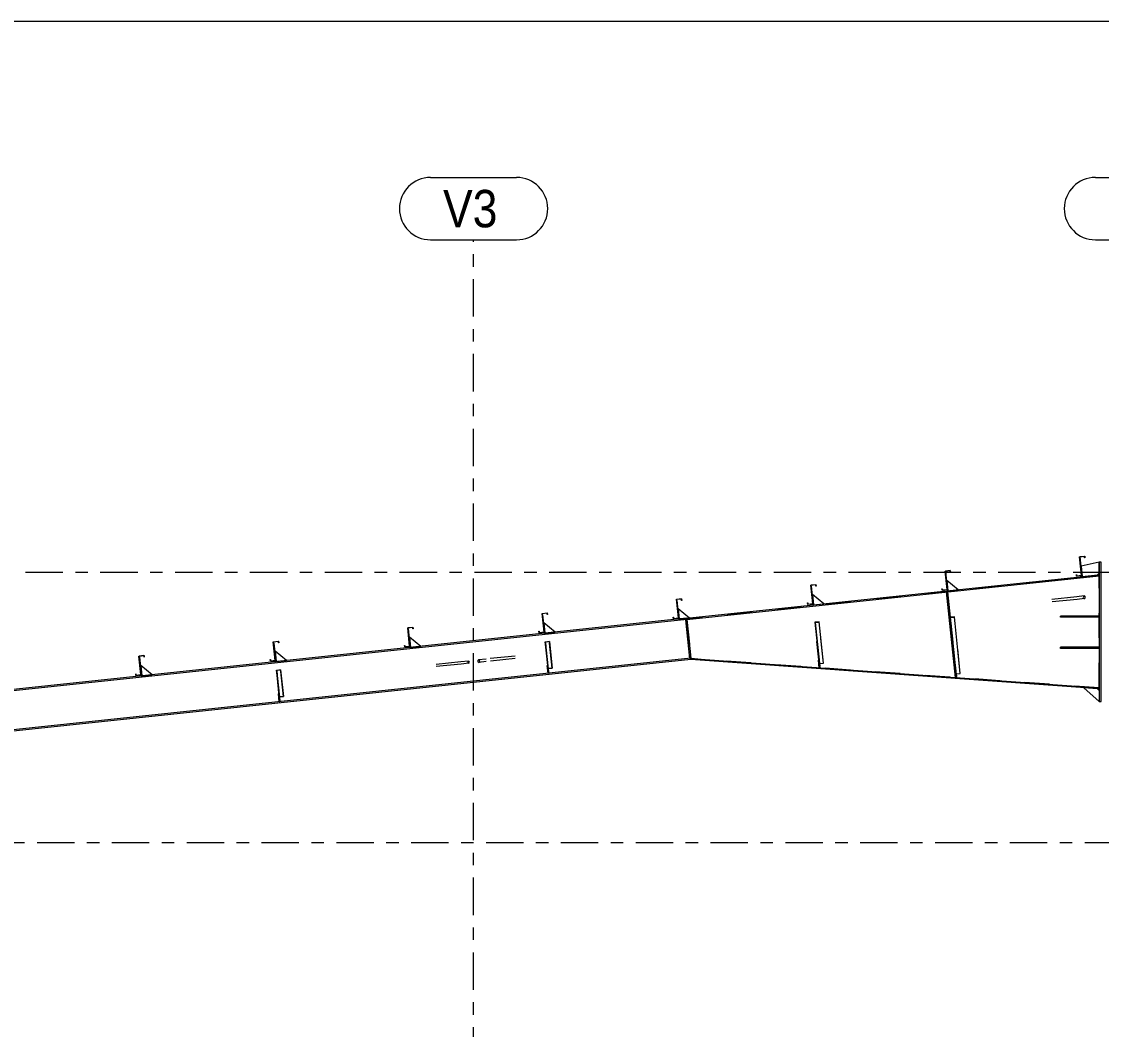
# Model space of a CAD drawing. Header units: millimetres. Extents: x -49 to 773, y -79 to 495.
# Drawn here: x 258.8 to 345.3, y 414.4 to 495.2 of the extents above; entities that cross this region are included whole.
import ezdxf

# ---------------------------------------------------------------- set-up
doc = ezdxf.new("R2010")
doc.units = ezdxf.units.MM
for name, pattern in [('XKITLINE00', [0]), ('XKITLINE02', [4, 2, -2]), ('XKITLINE03', [6, 3, -1, 1, -1])]:
    doc.linetypes.add(name, pattern=pattern)
for name, color, linetype, lineweight in [('DrawingSheet', 5, 'Continuous', 0), ('Part', 2, 'Continuous', 0), ('S-grid', 1, 'Continuous', 0)]:
    doc.layers.add(name, color=color, linetype=linetype, lineweight=lineweight)
doc.styles.add('ARIAL', font='ARIAL.TTF')

# ---------------------------------------------------------------- blocks, each defined once
blk = doc.blocks.new('*A324')
at = {"layer": 'Part'}
blk.add_hatch(color=3, dxfattribs=at).paths.add_polyline_path([(343.586, 452.305), (344, 452.349), (344.013, 452.224), (343.998, 452.223), (343.987, 452.332), (343.602, 452.292), (343.76, 450.798), (343.345, 450.754), (343.332, 450.879), (343.347, 450.88), (343.359, 450.771), (343.743, 450.811)], flags=17)
blk = doc.blocks.new('*A325')
at = {"layer": 'Part'}
blk.add_hatch(color=3, dxfattribs=at).paths.add_polyline_path([(343.586, 452.305), (344, 452.349), (344.013, 452.224), (343.998, 452.223), (343.987, 452.332), (343.602, 452.292), (343.76, 450.798), (343.345, 450.754), (343.332, 450.879), (343.347, 450.88), (343.359, 450.771), (343.743, 450.811)], flags=17)
blk = doc.blocks.new('*A330')
at = {"layer": 'Part'}
blk.add_hatch(color=3, dxfattribs=at).paths.add_polyline_path([(268.171, 444.35), (268.585, 444.394), (268.598, 444.27), (268.583, 444.268), (268.572, 444.378), (268.187, 444.337), (268.345, 442.844), (267.93, 442.8), (267.917, 442.924), (267.932, 442.926), (267.944, 442.816), (268.328, 442.857)], flags=17)
blk = doc.blocks.new('*A331')
at = {"layer": 'Part'}
blk.add_hatch(color=3, dxfattribs=at).paths.add_polyline_path([(279.199, 443.218), (279.53, 443.253), (279.532, 443.232), (279.217, 443.199), (279.259, 442.8), (279.243, 442.798)], flags=17)
blk = doc.blocks.new('*A332')
at = {"layer": 'Part'}
blk.add_hatch(color=3, dxfattribs=at).paths.add_polyline_path([(300.746, 445.491), (301.077, 445.526), (301.079, 445.505), (300.765, 445.471), (300.807, 445.072), (300.79, 445.071)], flags=17)
blk = doc.blocks.new('*A333')
at = {"layer": 'Part'}
blk.add_hatch(color=3, dxfattribs=at).paths.add_polyline_path([(332.812, 451.168), (333.226, 451.212), (333.24, 451.088), (333.225, 451.086), (333.213, 451.196), (332.829, 451.155), (332.986, 449.662), (332.572, 449.618), (332.559, 449.742), (332.574, 449.744), (332.585, 449.635), (332.97, 449.675)], flags=17)
blk = doc.blocks.new('*A334')
at = {"layer": 'Part'}
blk.add_hatch(color=3, dxfattribs=at).paths.add_polyline_path([(322.039, 450.032), (322.453, 450.076), (322.466, 449.952), (322.451, 449.95), (322.44, 450.059), (322.055, 450.019), (322.213, 448.525), (321.798, 448.482), (321.785, 448.606), (321.8, 448.608), (321.811, 448.498), (322.196, 448.539)], flags=17)
blk = doc.blocks.new('*A335')
at = {"layer": 'Part'}
blk.add_hatch(color=3, dxfattribs=at).paths.add_polyline_path([(332.812, 451.168), (333.226, 451.212), (333.24, 451.088), (333.225, 451.086), (333.213, 451.196), (332.829, 451.155), (332.986, 449.662), (332.572, 449.618), (332.559, 449.742), (332.574, 449.744), (332.585, 449.635), (332.97, 449.675)], flags=17)
blk = doc.blocks.new('*A336')
at = {"layer": 'Part'}
blk.add_hatch(color=3, dxfattribs=at).paths.add_polyline_path([(322.039, 450.032), (322.453, 450.076), (322.466, 449.952), (322.451, 449.95), (322.44, 450.059), (322.055, 450.019), (322.213, 448.525), (321.798, 448.482), (321.785, 448.606), (321.8, 448.608), (321.811, 448.498), (322.196, 448.539)], flags=17)
blk = doc.blocks.new('*A337')
at = {"layer": 'Part'}
blk.add_hatch(color=3, dxfattribs=at).paths.add_polyline_path([(333.218, 447.46), (333.55, 447.495), (333.553, 447.463), (333.238, 447.43), (333.303, 446.817), (333.286, 446.815)], flags=17)
blk = doc.blocks.new('*A338')
at = {"layer": 'Part'}
blk.add_hatch(color=3, dxfattribs=at).paths.add_polyline_path([(322.367, 447.057), (322.699, 447.091), (322.702, 447.065), (322.387, 447.032), (322.439, 446.537), (322.422, 446.535)], flags=17)
blk = doc.blocks.new('*A339')
at = {"layer": 'Part'}
blk.add_hatch(color=3, dxfattribs=at).paths.add_polyline_path([(300.491, 447.759), (300.906, 447.803), (300.919, 447.679), (300.904, 447.677), (300.892, 447.787), (300.508, 447.746), (300.665, 446.253), (300.251, 446.209), (300.238, 446.333), (300.253, 446.335), (300.264, 446.225), (300.649, 446.266)], flags=17)
blk = doc.blocks.new('*A340')
at = {"layer": 'Part'}
blk.add_hatch(color=3, dxfattribs=at).paths.add_polyline_path([(289.718, 446.623), (290.132, 446.667), (290.145, 446.542), (290.13, 446.541), (290.119, 446.65), (289.734, 446.61), (289.892, 445.116), (289.477, 445.073), (289.464, 445.197), (289.479, 445.199), (289.491, 445.089), (289.875, 445.13)], flags=17)
blk = doc.blocks.new('*A341')
at = {"layer": 'Part'}
blk.add_hatch(color=3, dxfattribs=at).paths.add_polyline_path([(278.944, 445.487), (279.359, 445.53), (279.372, 445.406), (279.357, 445.405), (279.345, 445.514), (278.961, 445.473), (279.118, 443.98), (278.704, 443.936), (278.691, 444.061), (278.706, 444.062), (278.717, 443.953), (279.102, 443.993)], flags=17)
blk = doc.blocks.new('*A342')
at = {"layer": 'Part'}
blk.add_hatch(color=3, dxfattribs=at).paths.add_polyline_path([(268.171, 444.35), (268.585, 444.394), (268.598, 444.27), (268.583, 444.268), (268.572, 444.378), (268.187, 444.337), (268.345, 442.844), (267.93, 442.8), (267.917, 442.924), (267.932, 442.926), (267.944, 442.816), (268.328, 442.857)], flags=17)
blk = doc.blocks.new('*A343')
at = {"layer": 'Part'}
blk.add_hatch(color=3, dxfattribs=at).paths.add_polyline_path([(300.491, 447.759), (300.906, 447.803), (300.919, 447.679), (300.904, 447.677), (300.892, 447.787), (300.508, 447.746), (300.665, 446.253), (300.251, 446.209), (300.238, 446.333), (300.253, 446.335), (300.264, 446.225), (300.649, 446.266)], flags=17)
blk = doc.blocks.new('*A344')
at = {"layer": 'Part'}
blk.add_hatch(color=3, dxfattribs=at).paths.add_polyline_path([(289.718, 446.623), (290.132, 446.667), (290.145, 446.542), (290.13, 446.541), (290.119, 446.65), (289.734, 446.61), (289.892, 445.116), (289.477, 445.073), (289.464, 445.197), (289.479, 445.199), (289.491, 445.089), (289.875, 445.13)], flags=17)
blk = doc.blocks.new('*A345')
at = {"layer": 'Part'}
blk.add_hatch(color=3, dxfattribs=at).paths.add_polyline_path([(278.944, 445.487), (279.359, 445.53), (279.372, 445.406), (279.357, 445.405), (279.345, 445.514), (278.961, 445.473), (279.118, 443.98), (278.704, 443.936), (278.691, 444.061), (278.706, 444.062), (278.717, 443.953), (279.102, 443.993)], flags=17)
blk = doc.blocks.new('*A346')
at = {"layer": 'Part'}
blk.add_hatch(color=3, dxfattribs=at).paths.add_polyline_path([(311.265, 448.896), (311.679, 448.939), (311.692, 448.815), (311.677, 448.814), (311.666, 448.923), (311.281, 448.882), (311.439, 447.389), (311.025, 447.345), (311.011, 447.47), (311.026, 447.471), (311.038, 447.362), (311.422, 447.402)], flags=17)
blk = doc.blocks.new('*A347')
at = {"layer": 'Part'}
blk.add_hatch(color=3, dxfattribs=at).paths.add_polyline_path([(311.265, 448.896), (311.679, 448.939), (311.692, 448.815), (311.677, 448.814), (311.666, 448.923), (311.281, 448.882), (311.439, 447.389), (311.025, 447.345), (311.011, 447.47), (311.026, 447.471), (311.038, 447.362), (311.422, 447.402)], flags=17)
blk = doc.blocks.new('*A395')
at = {"layer": 'DrawingSheet', "color": 5, "linetype": 'XKITLINE00', "lineweight": 0}
blk.add_line((773.263, 495.232), (-46.737, 495.232), dxfattribs=at)
blk = doc.blocks.new('*A1380')
at = {"layer": 'S-grid', "color": 1, "linetype": 'XKITLINE03', "lineweight": 0}
blk.add_line((259.068, 451.065), (435.099, 451.065), dxfattribs=at)
blk = doc.blocks.new('*A1381')
at = {"layer": 'S-grid', "color": 1, "linetype": 'XKITLINE03', "lineweight": 0}
blk.add_line((-10, 429.398), (569.742, 429.398), dxfattribs=at)
blk = doc.blocks.new('*A1383')
at = {"layer": 'Part', "color": 2, "linetype": 'XKITLINE00', "lineweight": 0}
for p, q in [((312.084, 447.373), (239.45, 439.712)), ((312.095, 447.266), (239.462, 439.604)), ((312.093, 447.29), (312.095, 447.266)), ((312.422, 444.166), (247.476, 437.316)), ((312.434, 444.058), (247.487, 437.208)), ((312.422, 444.166), (312.434, 444.058)), ((247.145, 437.281), (239.788, 436.505)), ((247.156, 437.173), (239.8, 436.397))]:
    blk.add_line(p, q, dxfattribs=at)
at = {"layer": 'Part', "color": 7, "linetype": 'XKITLINE02', "lineweight": 0}
for p, q in [((312.084, 447.373), (312.093, 447.29)), ((312.095, 447.266), (312.422, 444.166)), ((239.45, 439.712), (239.8, 436.397)), ((247.476, 437.316), (247.145, 437.281)), ((247.487, 437.208), (247.156, 437.173))]:
    blk.add_line(p, q, dxfattribs=at)
blk = doc.blocks.new('*A1668')
at = {"layer": 'S-grid', "color": 1, "linetype": 'XKITLINE03', "lineweight": 0}
blk.add_line((295, 333.575), (295, 477.732), dxfattribs=at)
at = {"layer": 'S-grid', "color": 3, "style": 'ARIAL', "width": 0.85}
blk.add_text('V3', height=3, dxfattribs=at).set_placement((292.553, 478.732))
blk = doc.blocks.new('*A1717')
at = {"layer": 'Part', "color": 2, "linetype": 'XKITLINE00', "lineweight": 0}
for p, q in [((343.586, 452.305), (344, 452.349)), ((343.743, 450.811), (343.586, 452.305)), ((343.987, 452.332), (343.602, 452.292)), ((343.602, 452.292), (343.76, 450.798)), ((343.998, 452.223), (343.987, 452.332)), ((344.013, 452.224), (343.998, 452.223)), ((344, 452.349), (344.013, 452.224)), ((343.332, 450.879), (343.347, 450.88)), ((343.345, 450.754), (343.332, 450.879)), ((343.76, 450.798), (343.345, 450.754)), ((343.347, 450.88), (343.359, 450.771)), ((343.359, 450.771), (343.743, 450.811))]:
    blk.add_line(p, q, dxfattribs=at)
blk = doc.blocks.new('*A1719')
at = {"layer": 'Part', "color": 2, "linetype": 'XKITLINE00', "lineweight": 0}
for p, q in [((343.586, 452.305), (344, 452.349)), ((343.743, 450.811), (343.586, 452.305)), ((343.987, 452.332), (343.602, 452.292)), ((343.602, 452.292), (343.76, 450.798)), ((343.998, 452.223), (343.987, 452.332)), ((344.013, 452.224), (343.998, 452.223)), ((344, 452.349), (344.013, 452.224)), ((343.332, 450.879), (343.347, 450.88)), ((343.345, 450.754), (343.332, 450.879)), ((343.76, 450.798), (343.345, 450.754)), ((343.347, 450.88), (343.359, 450.771)), ((343.359, 450.771), (343.743, 450.811))]:
    blk.add_line(p, q, dxfattribs=at)
blk = doc.blocks.new('*A1720')
at = {"layer": 'Part', "color": 7, "linetype": 'XKITLINE02', "lineweight": 0}
for p, q in [((343.369, 449.102), (341.043, 448.857)), ((343.391, 448.895), (341.065, 448.649))]:
    blk.add_line(p, q, dxfattribs=at)
at = {"layer": 'Part', "color": 2, "linetype": 'XKITLINE00', "lineweight": 0}
for p, q in [((343.961, 449.164), (343.369, 449.102)), ((343.983, 448.957), (343.391, 448.895)), ((343.896, 449.105), (343.891, 449.052)), ((343.891, 449.052), (343.907, 449.002)), ((343.922, 449.146), (343.896, 449.105)), ((343.907, 449.002), (343.941, 448.967)), ((343.961, 449.164), (343.922, 449.146)), ((343.941, 448.967), (343.983, 448.957)), ((344.003, 449.155), (343.961, 449.164)), ((343.983, 448.957), (344.022, 448.975)), ((344.037, 449.12), (344.003, 449.155)), ((344.022, 448.975), (344.048, 449.016)), ((344.053, 449.069), (344.037, 449.12)), ((344.048, 449.016), (344.053, 449.069))]:
    blk.add_line(p, q, dxfattribs=at)
blk = doc.blocks.new('*A1721')
at = {"layer": 'Part', "color": 2, "linetype": 'XKITLINE00', "lineweight": 0}
for p, q in [((312.084, 447.373), (345.158, 450.862)), ((312.093, 447.29), (345.167, 450.779)), ((345.167, 450.779), (345.158, 450.862)), ((312.084, 447.373), (312.093, 447.29))]:
    blk.add_line(p, q, dxfattribs=at)
blk = doc.blocks.new('*A1722')
at = {"layer": 'Part', "color": 2, "linetype": 'XKITLINE00', "lineweight": 0}
for p, q in [((312.434, 444.058), (312.439, 444.141)), ((345.161, 441.715), (312.434, 444.058)), ((312.439, 444.141), (345.167, 441.798)), ((345.167, 441.798), (345.161, 441.715))]:
    blk.add_line(p, q, dxfattribs=at)
blk = doc.blocks.new('*A1723')
at = {"layer": 'Part', "color": 7, "linetype": 'XKITLINE02', "lineweight": 0}
for p, q in [((345.167, 450.779), (312.093, 447.29)), ((345.167, 441.798), (345.167, 450.779)), ((312.093, 447.29), (312.425, 444.143)), ((345.167, 441.798), (312.439, 444.141))]:
    blk.add_line(p, q, dxfattribs=at)
at = {"layer": 'Part', "color": 2, "linetype": 'XKITLINE00', "lineweight": 0}
blk.add_line((312.439, 444.141), (312.425, 444.143), dxfattribs=at)
blk = doc.blocks.new('*A1724')
at = {"layer": 'Part', "color": 2, "linetype": 'XKITLINE00', "lineweight": 0}
for p, q in [((345.167, 451.882), (343.722, 451.548)), ((345.042, 450.85), (345.167, 450.988))]:
    blk.add_line(p, q, dxfattribs=at)
at = {"layer": 'Part', "color": 7, "linetype": 'XKITLINE02', "lineweight": 0}
for p, q in [((343.722, 451.548), (343.81, 450.72)), ((345.167, 450.988), (345.167, 451.882)), ((343.81, 450.72), (345.042, 450.85))]:
    blk.add_line(p, q, dxfattribs=at)
blk = doc.blocks.new('*A1725')
at = {"layer": 'Part', "color": 7, "linetype": 'XKITLINE02', "lineweight": 0}
for p, q in [((345.167, 445.049), (342.067, 445.049)), ((342.067, 444.965), (342.067, 445.049)), ((345, 444.965), (345, 445.049)), ((345.042, 444.965), (345.042, 445.049)), ((345.167, 445.049), (345.167, 444.965)), ((345.167, 444.965), (342.067, 444.965))]:
    blk.add_line(p, q, dxfattribs=at)
blk = doc.blocks.new('*A1726')
at = {"layer": 'Part', "color": 7, "linetype": 'XKITLINE02', "lineweight": 0}
for p, q in [((345.167, 447.549), (342.067, 447.549)), ((342.067, 447.465), (342.067, 447.549)), ((345.167, 447.465), (342.067, 447.465)), ((345, 447.465), (345, 447.549)), ((345.042, 447.465), (345.042, 447.549)), ((345.167, 447.549), (345.167, 447.465))]:
    blk.add_line(p, q, dxfattribs=at)
blk = doc.blocks.new('*A1727')
at = {"layer": 'Part', "color": 2, "linetype": 'XKITLINE00', "lineweight": 0}
for p, q in [((345.167, 445.049), (342.067, 445.049)), ((342.067, 445.049), (342.067, 444.965)), ((345, 444.965), (345, 445.049)), ((345.167, 444.965), (342.067, 444.965))]:
    blk.add_line(p, q, dxfattribs=at)
at = {"layer": 'Part', "color": 7, "linetype": 'XKITLINE02', "lineweight": 0}
for p, q in [((345.042, 444.965), (345.042, 445.049)), ((345.167, 445.049), (345.167, 444.965))]:
    blk.add_line(p, q, dxfattribs=at)
blk = doc.blocks.new('*A1728')
at = {"layer": 'Part', "color": 2, "linetype": 'XKITLINE00', "lineweight": 0}
for p, q in [((345.167, 447.549), (342.067, 447.549)), ((342.067, 447.549), (342.067, 447.465)), ((345.167, 447.465), (342.067, 447.465)), ((345, 447.465), (345, 447.549))]:
    blk.add_line(p, q, dxfattribs=at)
at = {"layer": 'Part', "color": 7, "linetype": 'XKITLINE02', "lineweight": 0}
for p, q in [((345.042, 447.465), (345.042, 447.549)), ((345.167, 447.549), (345.167, 447.465))]:
    blk.add_line(p, q, dxfattribs=at)
blk = doc.blocks.new('*A1771')
at = {"layer": 'Part', "color": 2, "linetype": 'XKITLINE00', "lineweight": 0}
for p, q in [((278.944, 445.487), (279.359, 445.53)), ((279.102, 443.993), (278.944, 445.487)), ((279.345, 445.514), (278.961, 445.473)), ((278.961, 445.473), (279.118, 443.98)), ((279.357, 445.405), (279.345, 445.514)), ((279.372, 445.406), (279.357, 445.405)), ((279.359, 445.53), (279.372, 445.406)), ((278.691, 444.061), (278.706, 444.062)), ((278.704, 443.936), (278.691, 444.061)), ((279.118, 443.98), (278.704, 443.936)), ((278.706, 444.062), (278.717, 443.953)), ((278.717, 443.953), (279.102, 443.993))]:
    blk.add_line(p, q, dxfattribs=at)
blk = doc.blocks.new('*A1772')
at = {"layer": 'Part', "color": 2, "linetype": 'XKITLINE00', "lineweight": 0}
for p, q in [((268.171, 444.35), (268.585, 444.394)), ((268.328, 442.857), (268.171, 444.35)), ((268.572, 444.378), (268.187, 444.337)), ((268.187, 444.337), (268.345, 442.844)), ((268.583, 444.268), (268.572, 444.378)), ((268.598, 444.27), (268.583, 444.268)), ((268.585, 444.394), (268.598, 444.27)), ((267.917, 442.924), (267.932, 442.926)), ((267.93, 442.8), (267.917, 442.924)), ((268.345, 442.844), (267.93, 442.8)), ((267.932, 442.926), (267.944, 442.816)), ((267.944, 442.816), (268.328, 442.857))]:
    blk.add_line(p, q, dxfattribs=at)
blk = doc.blocks.new('*A1773')
at = {"layer": 'Part', "color": 7, "linetype": 'XKITLINE02', "lineweight": 0}
for p, q in [((293.983, 443.872), (291.524, 443.613)), ((294.001, 443.706), (291.542, 443.447))]:
    blk.add_line(p, q, dxfattribs=at)
at = {"layer": 'Part', "color": 2, "linetype": 'XKITLINE00', "lineweight": 0}
for p, q in [((294.594, 443.936), (293.983, 443.872)), ((294.612, 443.771), (294.001, 443.706)), ((294.552, 443.907), (294.539, 443.847)), ((294.539, 443.847), (294.564, 443.79)), ((294.594, 443.936), (294.552, 443.907)), ((294.564, 443.79), (294.612, 443.771)), ((294.642, 443.917), (294.594, 443.936)), ((294.612, 443.771), (294.654, 443.8)), ((294.666, 443.86), (294.642, 443.917)), ((294.654, 443.8), (294.666, 443.86))]:
    blk.add_line(p, q, dxfattribs=at)
blk = doc.blocks.new('*A1774')
at = {"layer": 'Part', "color": 2, "linetype": 'XKITLINE00', "lineweight": 0}
blk.add_line((269.224, 442.853), (268.307, 443.594), dxfattribs=at)
at = {"layer": 'Part', "color": 7, "linetype": 'XKITLINE02', "lineweight": 0}
for p, q in [((268.307, 443.594), (268.395, 442.765)), ((268.395, 442.765), (269.224, 442.853))]:
    blk.add_line(p, q, dxfattribs=at)
blk = doc.blocks.new('*A1775')
at = {"layer": 'Part', "color": 2, "linetype": 'XKITLINE00', "lineweight": 0}
for p, q in [((268.237, 444.257), (268.196, 444.252)), ((268.395, 442.765), (268.237, 444.257)), ((268.345, 442.844), (268.353, 442.761))]:
    blk.add_line(p, q, dxfattribs=at)
at = {"layer": 'Part', "color": 7, "linetype": 'XKITLINE02', "lineweight": 0}
for p, q in [((268.196, 444.252), (268.345, 442.844)), ((268.353, 442.761), (268.395, 442.765))]:
    blk.add_line(p, q, dxfattribs=at)
blk = doc.blocks.new('*A1776')
at = {"layer": 'Part', "color": 2, "linetype": 'XKITLINE00', "lineweight": 0}
blk.add_line((279.997, 443.989), (279.081, 444.73), dxfattribs=at)
at = {"layer": 'Part', "color": 7, "linetype": 'XKITLINE02', "lineweight": 0}
for p, q in [((279.081, 444.73), (279.168, 443.901)), ((279.168, 443.901), (279.997, 443.989))]:
    blk.add_line(p, q, dxfattribs=at)
blk = doc.blocks.new('*A1777')
at = {"layer": 'Part', "color": 2, "linetype": 'XKITLINE00', "lineweight": 0}
for p, q in [((279.011, 445.393), (278.97, 445.389)), ((279.168, 443.901), (279.011, 445.393)), ((279.118, 443.98), (279.127, 443.897))]:
    blk.add_line(p, q, dxfattribs=at)
at = {"layer": 'Part', "color": 7, "linetype": 'XKITLINE02', "lineweight": 0}
for p, q in [((278.97, 445.389), (279.118, 443.98)), ((279.127, 443.897), (279.168, 443.901))]:
    blk.add_line(p, q, dxfattribs=at)
blk = doc.blocks.new('*A1778')
at = {"layer": 'Part', "color": 7, "linetype": 'XKITLINE02', "lineweight": 0}
for p, q in [((279.4, 441.311), (279.358, 441.307)), ((279.358, 441.307), (279.424, 440.686)), ((279.465, 440.69), (279.4, 441.311)), ((279.411, 440.81), (279.452, 440.814)), ((279.424, 440.686), (279.465, 440.69))]:
    blk.add_line(p, q, dxfattribs=at)
blk = doc.blocks.new('*A1779')
at = {"layer": 'Part', "color": 2, "linetype": 'XKITLINE00', "lineweight": 0}
for p, q in [((279.358, 441.307), (279.4, 441.311)), ((279.424, 440.686), (279.358, 441.307)), ((279.427, 441.052), (279.465, 440.69))]:
    blk.add_line(p, q, dxfattribs=at)
at = {"layer": 'Part', "color": 7, "linetype": 'XKITLINE02', "lineweight": 0}
for p, q in [((279.4, 441.311), (279.427, 441.052)), ((279.411, 440.81), (279.452, 440.814)), ((279.465, 440.69), (279.424, 440.686))]:
    blk.add_line(p, q, dxfattribs=at)
blk = doc.blocks.new('*A1780')
at = {"layer": 'Part', "color": 7, "linetype": 'XKITLINE02', "lineweight": 0}
for p, q in [((279.451, 440.83), (279.199, 443.218)), ((279.467, 440.831), (279.217, 443.199)), ((279.756, 441.113), (279.53, 443.253)), ((279.423, 441.091), (279.754, 441.126)), ((279.441, 441.08), (279.756, 441.113)), ((279.451, 440.83), (279.467, 440.831))]:
    blk.add_line(p, q, dxfattribs=at)
blk = doc.blocks.new('*A1781')
at = {"layer": 'Part', "color": 2, "linetype": 'XKITLINE00', "lineweight": 0}
for p, q in [((279.199, 443.218), (279.53, 443.253)), ((279.243, 442.798), (279.199, 443.218)), ((279.532, 443.232), (279.217, 443.199)), ((279.217, 443.199), (279.259, 442.8)), ((279.259, 442.8), (279.243, 442.798)), ((279.243, 442.798), (279.427, 441.052)), ((279.467, 440.831), (279.259, 442.8)), ((279.53, 443.253), (279.756, 441.113)), ((279.441, 441.08), (279.756, 441.113)), ((279.451, 440.83), (279.467, 440.831))]:
    blk.add_line(p, q, dxfattribs=at)
at = {"layer": 'Part', "color": 7, "linetype": 'XKITLINE02', "lineweight": 0}
for p, q in [((279.423, 441.091), (279.754, 441.126)), ((279.427, 441.052), (279.451, 440.83))]:
    blk.add_line(p, q, dxfattribs=at)
blk = doc.blocks.new('*A1782')
at = {"layer": 'Part', "color": 2, "linetype": 'XKITLINE00', "lineweight": 0}
blk.add_line((290.771, 445.125), (289.855, 445.867), dxfattribs=at)
at = {"layer": 'Part', "color": 7, "linetype": 'XKITLINE02', "lineweight": 0}
for p, q in [((289.855, 445.867), (289.942, 445.038)), ((289.942, 445.038), (290.771, 445.125))]:
    blk.add_line(p, q, dxfattribs=at)
blk = doc.blocks.new('*A1783')
at = {"layer": 'Part', "color": 2, "linetype": 'XKITLINE00', "lineweight": 0}
for p, q in [((289.785, 446.53), (289.743, 446.525)), ((289.942, 445.038), (289.785, 446.53)), ((289.892, 445.116), (289.901, 445.033))]:
    blk.add_line(p, q, dxfattribs=at)
at = {"layer": 'Part', "color": 7, "linetype": 'XKITLINE02', "lineweight": 0}
for p, q in [((289.743, 446.525), (289.892, 445.116)), ((289.901, 445.033), (289.942, 445.038))]:
    blk.add_line(p, q, dxfattribs=at)
blk = doc.blocks.new('*A1784')
at = {"layer": 'Part', "color": 2, "linetype": 'XKITLINE00', "lineweight": 0}
blk.add_line((301.544, 446.262), (300.628, 447.003), dxfattribs=at)
at = {"layer": 'Part', "color": 7, "linetype": 'XKITLINE02', "lineweight": 0}
for p, q in [((300.628, 447.003), (300.716, 446.174)), ((300.716, 446.174), (301.544, 446.262))]:
    blk.add_line(p, q, dxfattribs=at)
blk = doc.blocks.new('*A1785')
at = {"layer": 'Part', "color": 2, "linetype": 'XKITLINE00', "lineweight": 0}
for p, q in [((300.558, 447.666), (300.517, 447.662)), ((300.716, 446.174), (300.558, 447.666)), ((300.665, 446.253), (300.674, 446.17))]:
    blk.add_line(p, q, dxfattribs=at)
at = {"layer": 'Part', "color": 7, "linetype": 'XKITLINE02', "lineweight": 0}
for p, q in [((300.517, 447.662), (300.665, 446.253)), ((300.674, 446.17), (300.716, 446.174))]:
    blk.add_line(p, q, dxfattribs=at)
blk = doc.blocks.new('*A1786')
at = {"layer": 'Part', "color": 7, "linetype": 'XKITLINE02', "lineweight": 0}
for p, q in [((300.947, 443.584), (300.905, 443.58)), ((300.905, 443.58), (300.971, 442.958)), ((301.012, 442.963), (300.947, 443.584)), ((300.958, 443.083), (300.999, 443.087)), ((300.971, 442.958), (301.012, 442.963))]:
    blk.add_line(p, q, dxfattribs=at)
blk = doc.blocks.new('*A1787')
at = {"layer": 'Part', "color": 2, "linetype": 'XKITLINE00', "lineweight": 0}
for p, q in [((300.905, 443.58), (300.947, 443.584)), ((300.971, 442.958), (300.905, 443.58)), ((300.974, 443.324), (301.012, 442.963))]:
    blk.add_line(p, q, dxfattribs=at)
at = {"layer": 'Part', "color": 7, "linetype": 'XKITLINE02', "lineweight": 0}
for p, q in [((300.947, 443.584), (300.974, 443.324)), ((300.958, 443.083), (300.999, 443.087)), ((301.012, 442.963), (300.971, 442.958))]:
    blk.add_line(p, q, dxfattribs=at)
blk = doc.blocks.new('*A1788')
at = {"layer": 'Part', "color": 7, "linetype": 'XKITLINE02', "lineweight": 0}
for p, q in [((300.998, 443.102), (300.746, 445.491)), ((301.014, 443.104), (300.765, 445.471)), ((301.303, 443.386), (301.077, 445.526)), ((300.97, 443.364), (301.302, 443.399)), ((300.988, 443.353), (301.303, 443.386)), ((300.998, 443.102), (301.014, 443.104))]:
    blk.add_line(p, q, dxfattribs=at)
blk = doc.blocks.new('*A1789')
at = {"layer": 'Part', "color": 2, "linetype": 'XKITLINE00', "lineweight": 0}
for p, q in [((300.746, 445.491), (301.077, 445.526)), ((300.79, 445.071), (300.746, 445.491)), ((301.079, 445.505), (300.765, 445.471)), ((300.765, 445.471), (300.807, 445.072)), ((300.807, 445.072), (300.79, 445.071)), ((300.79, 445.071), (300.974, 443.324)), ((301.014, 443.104), (300.807, 445.072)), ((301.077, 445.526), (301.303, 443.386)), ((300.988, 443.353), (301.303, 443.386)), ((300.998, 443.102), (301.014, 443.104))]:
    blk.add_line(p, q, dxfattribs=at)
at = {"layer": 'Part', "color": 7, "linetype": 'XKITLINE02', "lineweight": 0}
for p, q in [((300.97, 443.364), (301.302, 443.399)), ((300.974, 443.324), (300.998, 443.102))]:
    blk.add_line(p, q, dxfattribs=at)
blk = doc.blocks.new('*A1790')
at = {"layer": 'Part', "color": 2, "linetype": 'XKITLINE00', "lineweight": 0}
blk.add_line((312.318, 447.398), (311.402, 448.139), dxfattribs=at)
at = {"layer": 'Part', "color": 7, "linetype": 'XKITLINE02', "lineweight": 0}
for p, q in [((311.402, 448.139), (311.489, 447.311)), ((311.489, 447.311), (312.318, 447.398))]:
    blk.add_line(p, q, dxfattribs=at)
blk = doc.blocks.new('*A1791')
at = {"layer": 'Part', "color": 2, "linetype": 'XKITLINE00', "lineweight": 0}
for p, q in [((311.332, 448.802), (311.29, 448.798)), ((311.489, 447.311), (311.332, 448.802)), ((311.439, 447.389), (311.448, 447.306))]:
    blk.add_line(p, q, dxfattribs=at)
at = {"layer": 'Part', "color": 7, "linetype": 'XKITLINE02', "lineweight": 0}
for p, q in [((311.29, 448.798), (311.439, 447.389)), ((311.448, 447.306), (311.489, 447.311))]:
    blk.add_line(p, q, dxfattribs=at)
blk = doc.blocks.new('*A1792')
at = {"layer": 'Part', "color": 7, "linetype": 'XKITLINE02', "lineweight": 0}
for p, q in [((312.012, 447.257), (312.095, 447.266)), ((312.012, 447.257), (312.339, 444.157)), ((312.025, 447.132), (312.108, 447.141)), ((312.095, 447.266), (312.422, 444.166)), ((312.409, 444.29), (312.326, 444.282)), ((312.422, 444.166), (312.339, 444.157))]:
    blk.add_line(p, q, dxfattribs=at)
blk = doc.blocks.new('*A1793')
at = {"layer": 'Part', "color": 7, "linetype": 'XKITLINE02', "lineweight": 0}
for p, q in [((312.012, 447.257), (312.095, 447.266)), ((312.025, 447.132), (312.108, 447.141)), ((312.326, 444.282), (312.409, 444.29)), ((312.339, 444.157), (312.422, 444.166))]:
    blk.add_line(p, q, dxfattribs=at)
at = {"layer": 'Part', "color": 2, "linetype": 'XKITLINE00', "lineweight": 0}
for p, q in [((312.339, 444.157), (312.012, 447.257)), ((312.095, 447.266), (312.422, 444.166))]:
    blk.add_line(p, q, dxfattribs=at)
blk = doc.blocks.new('*A1794')
at = {"layer": 'Part', "color": 2, "linetype": 'XKITLINE00', "lineweight": 0}
for p, q in [((332.812, 451.168), (333.226, 451.212)), ((332.97, 449.675), (332.812, 451.168)), ((333.213, 451.196), (332.829, 451.155)), ((332.829, 451.155), (332.986, 449.662)), ((333.225, 451.086), (333.213, 451.196)), ((333.226, 451.212), (333.24, 451.088)), ((333.24, 451.088), (333.225, 451.086)), ((332.559, 449.742), (332.574, 449.744)), ((332.572, 449.618), (332.559, 449.742)), ((332.986, 449.662), (332.572, 449.618)), ((332.574, 449.744), (332.585, 449.635)), ((332.585, 449.635), (332.97, 449.675))]:
    blk.add_line(p, q, dxfattribs=at)
blk = doc.blocks.new('*A1795')
at = {"layer": 'Part', "color": 2, "linetype": 'XKITLINE00', "lineweight": 0}
for p, q in [((322.039, 450.032), (322.453, 450.076)), ((322.196, 448.539), (322.039, 450.032)), ((322.44, 450.059), (322.055, 450.019)), ((322.055, 450.019), (322.213, 448.525)), ((322.451, 449.95), (322.44, 450.059)), ((322.466, 449.952), (322.451, 449.95)), ((322.453, 450.076), (322.466, 449.952)), ((321.785, 448.606), (321.8, 448.608)), ((321.798, 448.482), (321.785, 448.606)), ((322.213, 448.525), (321.798, 448.482)), ((321.8, 448.608), (321.811, 448.498)), ((321.811, 448.498), (322.196, 448.539))]:
    blk.add_line(p, q, dxfattribs=at)
blk = doc.blocks.new('*A1796')
at = {"layer": 'Part', "color": 2, "linetype": 'XKITLINE00', "lineweight": 0}
for p, q in [((332.812, 451.168), (333.226, 451.212)), ((332.97, 449.675), (332.812, 451.168)), ((333.213, 451.196), (332.829, 451.155)), ((332.829, 451.155), (332.986, 449.662)), ((333.225, 451.086), (333.213, 451.196)), ((333.226, 451.212), (333.24, 451.088)), ((333.24, 451.088), (333.225, 451.086)), ((332.559, 449.742), (332.574, 449.744)), ((332.572, 449.618), (332.559, 449.742)), ((332.986, 449.662), (332.572, 449.618)), ((332.574, 449.744), (332.585, 449.635)), ((332.585, 449.635), (332.97, 449.675))]:
    blk.add_line(p, q, dxfattribs=at)
blk = doc.blocks.new('*A1797')
at = {"layer": 'Part', "color": 2, "linetype": 'XKITLINE00', "lineweight": 0}
for p, q in [((322.039, 450.032), (322.453, 450.076)), ((322.196, 448.539), (322.039, 450.032)), ((322.44, 450.059), (322.055, 450.019)), ((322.055, 450.019), (322.213, 448.525)), ((322.451, 449.95), (322.44, 450.059)), ((322.466, 449.952), (322.451, 449.95)), ((322.453, 450.076), (322.466, 449.952)), ((321.785, 448.606), (321.8, 448.608)), ((321.798, 448.482), (321.785, 448.606)), ((322.213, 448.525), (321.798, 448.482)), ((321.8, 448.608), (321.811, 448.498)), ((321.811, 448.498), (322.196, 448.539))]:
    blk.add_line(p, q, dxfattribs=at)
blk = doc.blocks.new('*A1798')
at = {"layer": 'Part', "color": 7, "linetype": 'XKITLINE02', "lineweight": 0}
for p, q in [((298.325, 444.351), (295.999, 444.106)), ((298.347, 444.144), (296.021, 443.898))]:
    blk.add_line(p, q, dxfattribs=at)
at = {"layer": 'Part', "color": 2, "linetype": 'XKITLINE00', "lineweight": 0}
for p, q in [((295.342, 443.984), (295.337, 443.931)), ((295.337, 443.931), (295.353, 443.88)), ((295.368, 444.025), (295.342, 443.984)), ((295.353, 443.88), (295.387, 443.846)), ((295.407, 444.043), (295.368, 444.025)), ((295.387, 443.846), (295.429, 443.836)), ((295.999, 444.106), (295.407, 444.043)), ((295.449, 444.034), (295.407, 444.043)), ((296.021, 443.898), (295.429, 443.836)), ((295.429, 443.836), (295.468, 443.854)), ((295.483, 443.999), (295.449, 444.034)), ((295.468, 443.854), (295.494, 443.895)), ((295.499, 443.948), (295.483, 443.999)), ((295.494, 443.895), (295.499, 443.948))]:
    blk.add_line(p, q, dxfattribs=at)
blk = doc.blocks.new('*A1799')
at = {"layer": 'Part', "color": 2, "linetype": 'XKITLINE00', "lineweight": 0}
for p, q in [((333.55, 447.495), (333.218, 447.46)), ((333.218, 447.46), (333.682, 443.066)), ((333.238, 447.43), (333.553, 447.463)), ((333.731, 442.754), (333.238, 447.43)), ((333.303, 446.817), (333.286, 446.815)), ((334.029, 442.949), (333.55, 447.495)), ((333.714, 442.916), (334.029, 442.949)), ((333.715, 442.752), (333.731, 442.754))]:
    blk.add_line(p, q, dxfattribs=at)
at = {"layer": 'Part', "color": 7, "linetype": 'XKITLINE02', "lineweight": 0}
for p, q in [((333.682, 443.066), (333.715, 442.752)), ((333.697, 442.922), (334.028, 442.957))]:
    blk.add_line(p, q, dxfattribs=at)
blk = doc.blocks.new('*A1800')
at = {"layer": 'Part', "color": 7, "linetype": 'XKITLINE02', "lineweight": 0}
for p, q in [((333.715, 442.752), (333.218, 447.46)), ((333.731, 442.754), (333.238, 447.43)), ((334.029, 442.949), (333.55, 447.495)), ((333.697, 442.922), (334.028, 442.957)), ((333.714, 442.916), (334.029, 442.949)), ((333.715, 442.752), (333.731, 442.754))]:
    blk.add_line(p, q, dxfattribs=at)
blk = doc.blocks.new('*A1801')
at = {"layer": 'Part', "color": 7, "linetype": 'XKITLINE02', "lineweight": 0}
for p, q in [((332.921, 449.487), (333.004, 449.496)), ((333.218, 447.46), (333.682, 443.066)), ((333.633, 442.733), (333.716, 442.741)), ((333.645, 442.623), (333.646, 442.608)), ((333.729, 442.617), (333.646, 442.608))]:
    blk.add_line(p, q, dxfattribs=at)
at = {"layer": 'Part', "color": 2, "linetype": 'XKITLINE00', "lineweight": 0}
for p, q in [((333.645, 442.623), (332.921, 449.487)), ((333.004, 449.496), (333.218, 447.46)), ((333.682, 443.066), (333.729, 442.617))]:
    blk.add_line(p, q, dxfattribs=at)
blk = doc.blocks.new('*A1802')
at = {"layer": 'Part', "color": 7, "linetype": 'XKITLINE02', "lineweight": 0}
for p, q in [((333.004, 449.496), (332.921, 449.487)), ((332.921, 449.487), (333.646, 442.608)), ((333.729, 442.617), (333.004, 449.496)), ((333.633, 442.733), (333.716, 442.741)), ((333.646, 442.608), (333.729, 442.617))]:
    blk.add_line(p, q, dxfattribs=at)
blk = doc.blocks.new('*A1803')
at = {"layer": 'Part', "color": 2, "linetype": 'XKITLINE00', "lineweight": 0}
for p, q in [((332.879, 451.075), (332.837, 451.071)), ((333.036, 449.583), (332.879, 451.075)), ((332.986, 449.662), (332.995, 449.579))]:
    blk.add_line(p, q, dxfattribs=at)
at = {"layer": 'Part', "color": 7, "linetype": 'XKITLINE02', "lineweight": 0}
for p, q in [((332.837, 451.071), (332.986, 449.662)), ((332.995, 449.579), (333.036, 449.583))]:
    blk.add_line(p, q, dxfattribs=at)
blk = doc.blocks.new('*A1804')
at = {"layer": 'Part', "color": 2, "linetype": 'XKITLINE00', "lineweight": 0}
blk.add_line((333.865, 449.671), (332.949, 450.412), dxfattribs=at)
at = {"layer": 'Part', "color": 7, "linetype": 'XKITLINE02', "lineweight": 0}
for p, q in [((332.949, 450.412), (333.036, 449.583)), ((333.036, 449.583), (333.865, 449.671))]:
    blk.add_line(p, q, dxfattribs=at)
blk = doc.blocks.new('*A1805')
at = {"layer": 'Part', "color": 2, "linetype": 'XKITLINE00', "lineweight": 0}
for p, q in [((322.699, 447.091), (322.367, 447.057)), ((322.367, 447.057), (322.71, 443.812)), ((322.387, 447.032), (322.702, 447.065)), ((322.387, 447.032), (322.439, 446.537)), ((323.049, 443.771), (322.699, 447.091)), ((322.439, 446.537), (322.422, 446.535)), ((322.439, 446.537), (322.755, 443.537)), ((322.734, 443.738), (323.049, 443.771)), ((322.739, 443.536), (322.755, 443.537))]:
    blk.add_line(p, q, dxfattribs=at)
at = {"layer": 'Part', "color": 7, "linetype": 'XKITLINE02', "lineweight": 0}
for p, q in [((322.71, 443.812), (322.739, 443.536)), ((322.717, 443.746), (323.048, 443.781))]:
    blk.add_line(p, q, dxfattribs=at)
blk = doc.blocks.new('*A1806')
at = {"layer": 'Part', "color": 7, "linetype": 'XKITLINE02', "lineweight": 0}
for p, q in [((322.739, 443.536), (322.367, 447.057)), ((322.755, 443.537), (322.387, 447.032)), ((323.049, 443.771), (322.699, 447.091)), ((322.717, 443.746), (323.048, 443.781)), ((322.734, 443.738), (323.049, 443.771)), ((322.739, 443.536), (322.755, 443.537))]:
    blk.add_line(p, q, dxfattribs=at)
blk = doc.blocks.new('*A1807')
at = {"layer": 'Part', "color": 2, "linetype": 'XKITLINE00', "lineweight": 0}
for p, q in [((322.646, 444.02), (322.687, 444.025)), ((322.711, 443.406), (322.646, 444.02)), ((322.71, 443.812), (322.753, 443.403))]:
    blk.add_line(p, q, dxfattribs=at)
at = {"layer": 'Part', "color": 7, "linetype": 'XKITLINE02', "lineweight": 0}
for p, q in [((322.687, 444.025), (322.71, 443.812)), ((322.698, 443.523), (322.74, 443.527)), ((322.711, 443.406), (322.711, 443.399)), ((322.753, 443.403), (322.711, 443.399))]:
    blk.add_line(p, q, dxfattribs=at)
blk = doc.blocks.new('*A1808')
at = {"layer": 'Part', "color": 7, "linetype": 'XKITLINE02', "lineweight": 0}
for p, q in [((322.687, 444.025), (322.646, 444.02)), ((322.646, 444.02), (322.711, 443.399)), ((322.753, 443.403), (322.687, 444.025)), ((322.698, 443.523), (322.74, 443.527)), ((322.711, 443.399), (322.753, 443.403))]:
    blk.add_line(p, q, dxfattribs=at)
blk = doc.blocks.new('*A1809')
at = {"layer": 'Part', "color": 2, "linetype": 'XKITLINE00', "lineweight": 0}
for p, q in [((322.105, 449.939), (322.064, 449.934)), ((322.263, 448.447), (322.105, 449.939)), ((322.213, 448.525), (322.221, 448.443))]:
    blk.add_line(p, q, dxfattribs=at)
at = {"layer": 'Part', "color": 7, "linetype": 'XKITLINE02', "lineweight": 0}
for p, q in [((322.064, 449.934), (322.213, 448.525)), ((322.221, 448.443), (322.263, 448.447))]:
    blk.add_line(p, q, dxfattribs=at)
blk = doc.blocks.new('*A1810')
at = {"layer": 'Part', "color": 2, "linetype": 'XKITLINE00', "lineweight": 0}
blk.add_line((323.091, 448.534), (322.175, 449.276), dxfattribs=at)
at = {"layer": 'Part', "color": 7, "linetype": 'XKITLINE02', "lineweight": 0}
for p, q in [((322.175, 449.276), (322.263, 448.447)), ((322.263, 448.447), (323.091, 448.534))]:
    blk.add_line(p, q, dxfattribs=at)
blk = doc.blocks.new('*A1811')
at = {"layer": 'Part', "color": 2, "linetype": 'XKITLINE00', "lineweight": 0}
for p, q in [((343.652, 452.211), (343.611, 452.207)), ((343.81, 450.72), (343.652, 452.211)), ((343.76, 450.798), (343.768, 450.715))]:
    blk.add_line(p, q, dxfattribs=at)
at = {"layer": 'Part', "color": 7, "linetype": 'XKITLINE02', "lineweight": 0}
for p, q in [((343.611, 452.207), (343.76, 450.798)), ((343.768, 450.715), (343.81, 450.72))]:
    blk.add_line(p, q, dxfattribs=at)
blk = doc.blocks.new('*A1812')
at = {"layer": 'Part', "color": 2, "linetype": 'XKITLINE00', "lineweight": 0}
for p, q in [((300.491, 447.759), (300.906, 447.803)), ((300.649, 446.266), (300.491, 447.759)), ((300.892, 447.787), (300.508, 447.746)), ((300.508, 447.746), (300.665, 446.253)), ((300.904, 447.677), (300.892, 447.787)), ((300.919, 447.679), (300.904, 447.677)), ((300.906, 447.803), (300.919, 447.679)), ((300.238, 446.333), (300.253, 446.335)), ((300.251, 446.209), (300.238, 446.333)), ((300.665, 446.253), (300.251, 446.209)), ((300.253, 446.335), (300.264, 446.225)), ((300.264, 446.225), (300.649, 446.266))]:
    blk.add_line(p, q, dxfattribs=at)
blk = doc.blocks.new('*A1813')
at = {"layer": 'Part', "color": 2, "linetype": 'XKITLINE00', "lineweight": 0}
for p, q in [((289.718, 446.623), (290.132, 446.667)), ((289.875, 445.13), (289.718, 446.623)), ((290.119, 446.65), (289.734, 446.61)), ((289.734, 446.61), (289.892, 445.116)), ((290.13, 446.541), (290.119, 446.65)), ((290.145, 446.542), (290.13, 446.541)), ((290.132, 446.667), (290.145, 446.542)), ((289.464, 445.197), (289.479, 445.199)), ((289.477, 445.073), (289.464, 445.197)), ((289.892, 445.116), (289.477, 445.073)), ((289.479, 445.199), (289.491, 445.089)), ((289.491, 445.089), (289.875, 445.13))]:
    blk.add_line(p, q, dxfattribs=at)
blk = doc.blocks.new('*A1814')
at = {"layer": 'Part', "color": 2, "linetype": 'XKITLINE00', "lineweight": 0}
for p, q in [((278.944, 445.487), (279.359, 445.53)), ((279.102, 443.993), (278.944, 445.487)), ((279.345, 445.514), (278.961, 445.473)), ((278.961, 445.473), (279.118, 443.98)), ((279.357, 445.405), (279.345, 445.514)), ((279.372, 445.406), (279.357, 445.405)), ((279.359, 445.53), (279.372, 445.406)), ((278.691, 444.061), (278.706, 444.062)), ((278.704, 443.936), (278.691, 444.061)), ((279.118, 443.98), (278.704, 443.936)), ((278.706, 444.062), (278.717, 443.953)), ((278.717, 443.953), (279.102, 443.993))]:
    blk.add_line(p, q, dxfattribs=at)
blk = doc.blocks.new('*A1815')
at = {"layer": 'Part', "color": 2, "linetype": 'XKITLINE00', "lineweight": 0}
for p, q in [((268.171, 444.35), (268.585, 444.394)), ((268.328, 442.857), (268.171, 444.35)), ((268.572, 444.378), (268.187, 444.337)), ((268.187, 444.337), (268.345, 442.844)), ((268.583, 444.268), (268.572, 444.378)), ((268.598, 444.27), (268.583, 444.268)), ((268.585, 444.394), (268.598, 444.27)), ((267.917, 442.924), (267.932, 442.926)), ((267.93, 442.8), (267.917, 442.924)), ((268.345, 442.844), (267.93, 442.8)), ((267.932, 442.926), (267.944, 442.816)), ((267.944, 442.816), (268.328, 442.857))]:
    blk.add_line(p, q, dxfattribs=at)
blk = doc.blocks.new('*A1816')
at = {"layer": 'Part', "color": 2, "linetype": 'XKITLINE00', "lineweight": 0}
for p, q in [((300.491, 447.759), (300.906, 447.803)), ((300.649, 446.266), (300.491, 447.759)), ((300.892, 447.787), (300.508, 447.746)), ((300.508, 447.746), (300.665, 446.253)), ((300.904, 447.677), (300.892, 447.787)), ((300.919, 447.679), (300.904, 447.677)), ((300.906, 447.803), (300.919, 447.679)), ((300.238, 446.333), (300.253, 446.335)), ((300.251, 446.209), (300.238, 446.333)), ((300.665, 446.253), (300.251, 446.209)), ((300.253, 446.335), (300.264, 446.225)), ((300.264, 446.225), (300.649, 446.266))]:
    blk.add_line(p, q, dxfattribs=at)
blk = doc.blocks.new('*A1817')
at = {"layer": 'Part', "color": 2, "linetype": 'XKITLINE00', "lineweight": 0}
for p, q in [((289.718, 446.623), (290.132, 446.667)), ((289.875, 445.13), (289.718, 446.623)), ((290.119, 446.65), (289.734, 446.61)), ((289.734, 446.61), (289.892, 445.116)), ((290.13, 446.541), (290.119, 446.65)), ((290.145, 446.542), (290.13, 446.541)), ((290.132, 446.667), (290.145, 446.542)), ((289.464, 445.197), (289.479, 445.199)), ((289.477, 445.073), (289.464, 445.197)), ((289.892, 445.116), (289.477, 445.073)), ((289.479, 445.199), (289.491, 445.089)), ((289.491, 445.089), (289.875, 445.13))]:
    blk.add_line(p, q, dxfattribs=at)
blk = doc.blocks.new('*A1818')
at = {"layer": 'Part', "color": 2, "linetype": 'XKITLINE00', "lineweight": 0}
for p, q in [((311.265, 448.896), (311.679, 448.939)), ((311.422, 447.402), (311.265, 448.896)), ((311.666, 448.923), (311.281, 448.882)), ((311.281, 448.882), (311.439, 447.389)), ((311.677, 448.814), (311.666, 448.923)), ((311.692, 448.815), (311.677, 448.814)), ((311.679, 448.939), (311.692, 448.815)), ((311.011, 447.47), (311.026, 447.471)), ((311.025, 447.345), (311.011, 447.47)), ((311.439, 447.389), (311.025, 447.345)), ((311.026, 447.471), (311.038, 447.362)), ((311.038, 447.362), (311.422, 447.402))]:
    blk.add_line(p, q, dxfattribs=at)
blk = doc.blocks.new('*A1819')
at = {"layer": 'Part', "color": 2, "linetype": 'XKITLINE00', "lineweight": 0}
for p, q in [((311.265, 448.896), (311.679, 448.939)), ((311.422, 447.402), (311.265, 448.896)), ((311.666, 448.923), (311.281, 448.882)), ((311.281, 448.882), (311.439, 447.389)), ((311.677, 448.814), (311.666, 448.923)), ((311.692, 448.815), (311.677, 448.814)), ((311.679, 448.939), (311.692, 448.815)), ((311.011, 447.47), (311.026, 447.471)), ((311.025, 447.345), (311.011, 447.47)), ((311.439, 447.389), (311.025, 447.345)), ((311.026, 447.471), (311.038, 447.362)), ((311.038, 447.362), (311.422, 447.402))]:
    blk.add_line(p, q, dxfattribs=at)
blk = doc.blocks.new('*A1852')
at = {"layer": 'Part', "color": 2, "linetype": 'XKITLINE00', "lineweight": 0}
for p, q in [((345.333, 451.882), (345.167, 451.882)), ((345.167, 451.882), (345.167, 440.715)), ((345.333, 440.715), (345.333, 451.882)), ((345.167, 440.715), (345.333, 440.715))]:
    blk.add_line(p, q, dxfattribs=at)
blk = doc.blocks.new('*A1855')
at = {"layer": 'Part', "color": 2, "linetype": 'XKITLINE00', "lineweight": 0}
for p, q in [((343.92, 441.804), (345.167, 440.715)), ((345.042, 441.724), (345.167, 441.59))]:
    blk.add_line(p, q, dxfattribs=at)
at = {"layer": 'Part', "color": 7, "linetype": 'XKITLINE02', "lineweight": 0}
for p, q in [((345.042, 441.724), (343.92, 441.804)), ((345.167, 441.59), (345.167, 440.715))]:
    blk.add_line(p, q, dxfattribs=at)
blk = doc.blocks.new('*A1865')
at = {"layer": 'S-grid', "color": 1, "linetype": 'XKITLINE00', "lineweight": 0}
for p, q in [((344.862, 482.732), (349.305, 482.732)), ((344.862, 477.732), (349.305, 477.732))]:
    blk.add_line(p, q, dxfattribs=at)
for centre, start, end in [((344.862, 480.232), 90, 270), ((349.305, 480.232), 270, 90)]:
    blk.add_arc(centre, 2.5, start, end, dxfattribs=at)
blk = doc.blocks.new('*A1866')
at = {"layer": 'S-grid', "color": 1, "linetype": 'XKITLINE00', "lineweight": 0}
for p, q in [((291.553, 482.732), (298.447, 482.732)), ((291.553, 477.732), (298.447, 477.732))]:
    blk.add_line(p, q, dxfattribs=at)
for centre, start, end in [((291.553, 480.232), 90, 270), ((298.447, 480.232), 270, 90)]:
    blk.add_arc(centre, 2.5, start, end, dxfattribs=at)

msp = doc.modelspace()

# ---------------------------------------------------------------- block references
at = {"lineweight": 0}
for name in ['*A395', '*A1866', '*A1865', '*A1668', '*A1380', '*A324', '*A325', '*A1717', '*A1719', '*A1811', '*A333', '*A335', '*A1794', '*A1796', '*A1724', '*A1852', '*A1721', '*A1723', '*A1803', '*A1804', '*A334', '*A336', '*A1795', '*A1797', '*A1809', '*A1801', '*A1802', '*A346', '*A347', '*A1818', '*A1819', '*A1791', '*A1810', '*A1720', '*A339', '*A343', '*A1812', '*A1816', '*A1785', '*A1790', '*A1383', '*A1784', '*A1792', '*A1793', '*A338', '*A1805', '*A1806', '*A337', '*A1799', '*A1800', '*A1726', '*A1728', '*A340', '*A344', '*A1813', '*A1817', '*A1783', '*A341', '*A345', '*A1771', '*A1814', '*A1777', '*A1782', '*A332', '*A1788', '*A1789', '*A1725', '*A1727', '*A330', '*A342', '*A1772', '*A1815', '*A1775', '*A1776', '*A1798', '*A1774', '*A1773', '*A1786', '*A1787', '*A1722', '*A1807', '*A1808', '*A331', '*A1780', '*A1781', '*A1855', '*A1778', '*A1779', '*A1381']:
    msp.add_blockref(name, (0, 0), dxfattribs=at)

doc.saveas('drawing.dxf')
